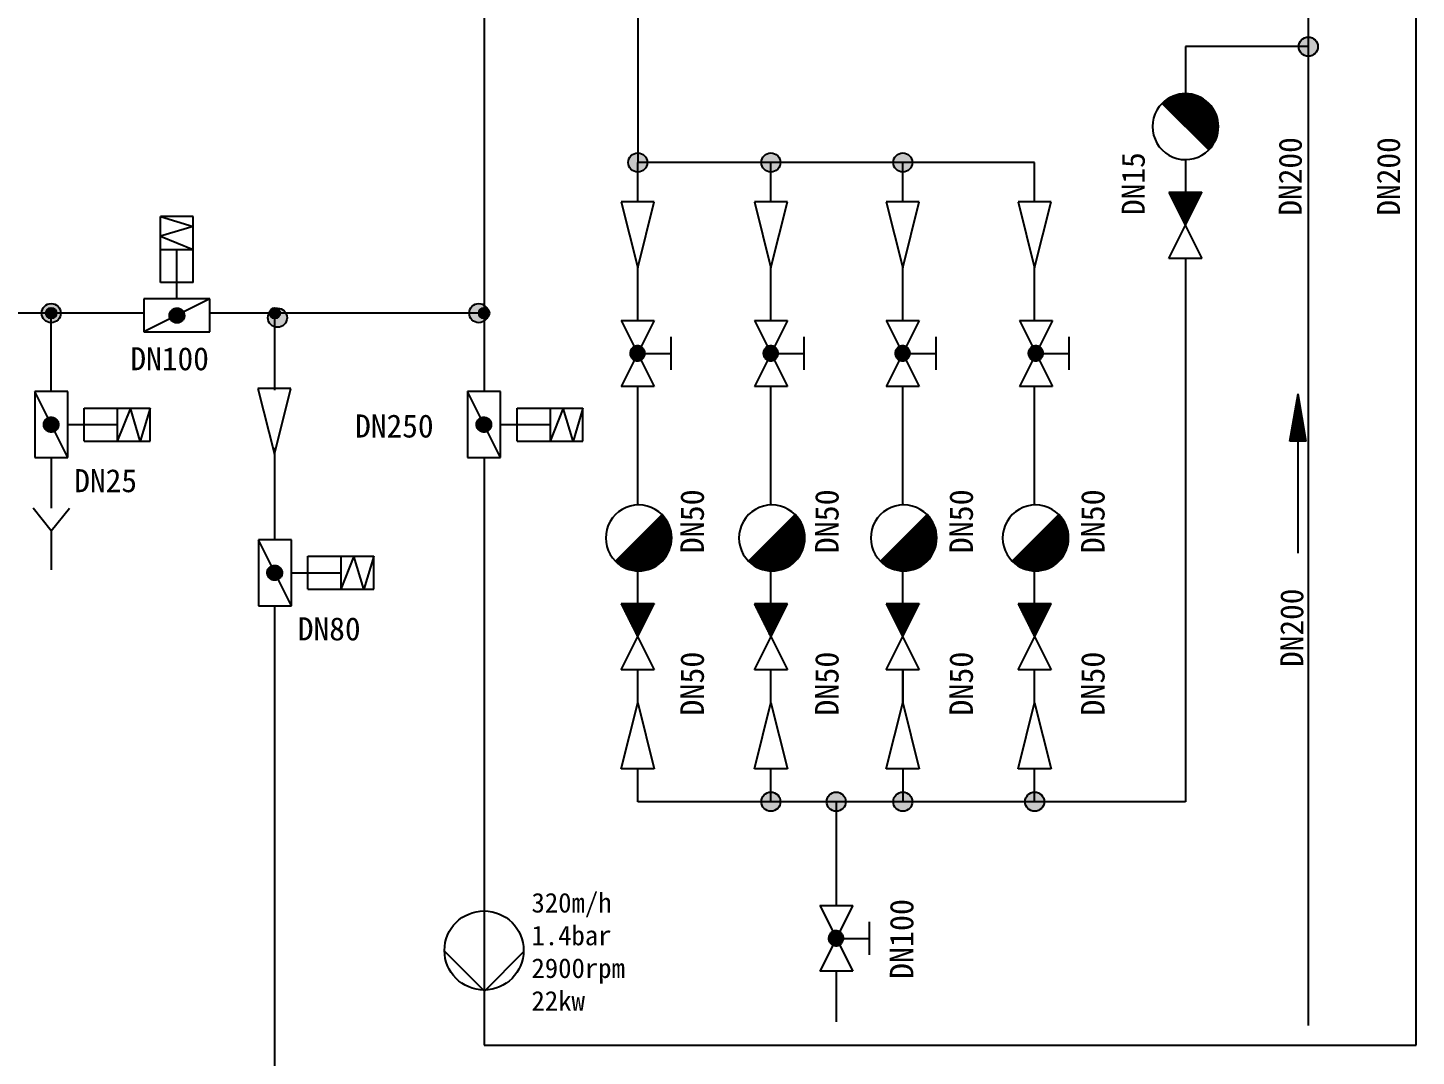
# Model space of a CAD drawing. Header units: millimetres. Extents: x 702 to 1891, y -286 to 555.
# Drawn here: x 1554.6 to 1623.5, y 164.6 to 215.6 of the extents above; entities that cross this region are included whole.
import ezdxf
from ezdxf.enums import TextEntityAlignment as Align

# ---------------------------------------------------------------- set-up
doc = ezdxf.new("R2010")
doc.units = ezdxf.units.MM
doc.header["$MEASUREMENT"] = 0
doc.linetypes.add('1', pattern=[0])
doc.layers.get('0').update_dxf_attribs({"linetype": 'CONTINUOUS'})
doc.layers.add('PRODUKT', color=3, linetype='CONTINUOUS')
doc.layers.add('TEXT', color=7, linetype='CONTINUOUS')

# ---------------------------------------------------------------- blocks, each defined once
blk = doc.blocks.new('K667')
at = {"color": 3, "linetype": '1'}
for p, q in [((2.5, 15), (7.5, 15)), ((7.5, 15), (2.5, 13.5)), ((2.5, 5), (2.5, 15)), ((7.5, 5), (7.5, 15)), ((2.5, 13.5), (7.5, 12)), ((7.5, 12), (2.5, 10)), ((7.5, 10), (2.5, 10)), ((5, 5), (5, 10)), ((2.5, 5), (7.5, 5)), ((5, 2.5), (5, 5)), ((0, 2.5), (10, 2.5)), ((0, 2.5), (10, -2.5)), ((0, -2.5), (0, 2.5)), ((10, 2.5), (10, -2.5)), ((3.867323, 0.097151), (3.860403, -0.016551)), ((3.862499, 0.041555), (4.918846, 1.097903)), ((3.862618, -0.099747), (5.060149, 1.097784)), ((3.885673, 0.209575), (3.867323, 0.097151)), ((3.877821, -0.225965), (5.186367, 1.08258)), ((3.884744, 0.205221), (4.75518, 1.075658)), ((3.915266, 0.319575), (3.885673, 0.209575)), ((3.904503, -0.340705), (5.301106, 1.055899)), ((3.955801, 0.426031), (3.915266, 0.319575)), ((3.940591, -0.446038), (5.40644, 1.019811)), ((3.949481, 0.41138), (4.549022, 1.010921)), ((4.006864, 0.527857), (3.955801, 0.426031)), ((3.984798, -0.543252), (5.503654, 0.975603)), ((4.067934, 0.624014), (4.006864, 0.527857)), ((4.036295, -0.633177), (5.593579, 0.924107)), ((4.13839, 0.713524), (4.067934, 0.624014)), ((4.09455, -0.716344), (5.676745, 0.865852)), ((4.217512, 0.795472), (4.13839, 0.713524)), ((4.159246, -0.793069), (5.753471, 0.801156)), ((4.304495, 0.869024), (4.217512, 0.795472)), ((4.230237, -0.863499), (5.823901, 0.730165)), ((4.398451, 0.93343), (4.304495, 0.869024)), ((4.30753, -0.927627), (5.888028, 0.652871)), ((4.391286, -0.985292), (5.945694, 0.569116)), ((4.498423, 0.988033), (4.398451, 0.93343)), ((4.481838, -1.036162), (5.996564, 0.478564)), ((4.603391, 1.032277), (4.498423, 0.988033)), ((4.579739, -1.079682), (6.040084, 0.380662)), ((4.712286, 1.065711), (4.603391, 1.032277)), ((4.685853, -1.114989), (6.075391, 0.274548)), ((4.823997, 1.087993), (4.712286, 1.065711)), ((4.80152, -1.140744), (6.101145, 0.158881)), ((4.937386, 1.098897), (4.823997, 1.087993)), ((4.928909, -1.154777), (6.115178, 0.031493)), ((5.051296, 1.098312), (4.937386, 1.098897)), ((5.164567, 1.086243), (5.051296, 1.098312)), ((5.276043, 1.062813), (5.164567, 1.086243)), ((5.384588, 1.028262), (5.276043, 1.062813)), ((5.489096, 0.982942), (5.384588, 1.028262)), ((5.588502, 0.927313), (5.489096, 0.982942)), ((5.681791, 0.861945), (5.588502, 0.927313)), ((5.768013, 0.787503), (5.681791, 0.861945)), ((5.846289, 0.704745), (5.768013, 0.787503)), ((5.915821, 0.614517), (5.846289, 0.704745)), ((5.975899, 0.517736), (5.915821, 0.614517)), ((6.025913, 0.415391), (5.975899, 0.517736)), ((6.065351, 0.308524), (6.025913, 0.415391)), ((6.093812, 0.198225), (6.065351, 0.308524)), ((6.111005, 0.085618), (6.093812, 0.198225)), ((6.116756, -0.028148), (6.111005, 0.085618)), ((3.860403, -0.016551), (3.864984, -0.13037)), ((3.864984, -0.13037), (3.881019, -0.243148)), ((3.881019, -0.243148), (3.908345, -0.353734)), ((3.908345, -0.353734), (3.946682, -0.461)), ((3.946682, -0.461), (3.995641, -0.563854)), ((3.995641, -0.563854), (4.054722, -0.661247)), ((4.054722, -0.661247), (4.123322, -0.752186)), ((4.123322, -0.752186), (4.200743, -0.835743)), ((4.200743, -0.835743), (4.286196, -0.911068)), ((4.286196, -0.911068), (4.378808, -0.977392)), ((4.378808, -0.977392), (4.477636, -1.034039)), ((4.477636, -1.034039), (4.581673, -1.080431)), ((4.581673, -1.080431), (4.689857, -1.116097)), ((4.689857, -1.116097), (4.801087, -1.140671)), ((4.801087, -1.140671), (4.914227, -1.153904)), ((4.914227, -1.153904), (5.028126, -1.15566)), ((5.028126, -1.15566), (5.14162, -1.145922)), ((5.07183, -1.153276), (6.113678, -0.111429)), ((5.14162, -1.145922), (5.253555, -1.124789)), ((5.238125, -1.128403), (6.088805, -0.277723)), ((5.253555, -1.124789), (5.362787, -1.092477)), ((5.362787, -1.092477), (5.468205, -1.049314)), ((5.450509, -1.05744), (6.017842, -0.490107)), ((5.468205, -1.049314), (5.568733, -0.995741)), ((5.568733, -0.995741), (5.663346, -0.932304)), ((5.663346, -0.932304), (5.75108, -0.85965)), ((5.75108, -0.85965), (5.831041, -0.77852)), ((5.831041, -0.77852), (5.902413, -0.689739)), ((5.902413, -0.689739), (5.964469, -0.594215)), ((5.964469, -0.594215), (6.016575, -0.492919)), ((6.016575, -0.492919), (6.058202, -0.386886)), ((6.058202, -0.386886), (6.088925, -0.277195)), ((6.088925, -0.277195), (6.108429, -0.164966)), ((6.108429, -0.164966), (6.116517, -0.051341)), ((6.116517, -0.051341), (6.116756, -0.028148)), ((10, -2.5), (0, -2.5))]:
    blk.add_line(p, q, dxfattribs=at)
blk = doc.blocks.new('00629')
at = {"color": 3, "linetype": '1'}
blk.add_line((3.535534, 3.535534), (-3.535534, -3.535534), dxfattribs=at)
at = {"color": 6, "linetype": '1'}
for p, q in [((-3.515018, -3.555932), (3.555932, 3.515018)), ((-3.369948, -3.693705), (3.693704, 3.369948)), ((-3.219201, -3.8258), (3.8258, 3.219201)), ((-3.062731, -3.952174), (3.952174, 3.062731)), ((-2.900466, -4.072751), (4.072751, 2.900466)), ((-2.732299, -4.187427), (4.187427, 2.732299)), ((-2.558093, -4.296063), (4.296063, 2.558093)), ((-2.377672, -4.398485), (4.398485, 2.377672)), ((-2.19082, -4.494475), (4.494475, 2.190819)), ((-1.997268, -4.583767), (4.583767, 1.997268)), ((-1.796694, -4.666036), (4.666036, 1.796694)), ((-1.588704, -4.740888), (4.740888, 1.588704)), ((-1.372818, -4.807845), (4.807845, 1.372818)), ((-1.14845, -4.866319), (4.866319, 1.14845)), ((-0.914875, -4.915588), (4.915588, 0.914875)), ((-0.671191, -4.954745), (4.954745, 0.67119)), ((-0.416246, -4.982644), (4.982644, 0.416246)), ((-0.148552, -4.997793), (4.997793, 0.148552)), ((0.133876, -4.998207), (4.998207, -0.133876)), ((0.433778, -4.981148), (4.981148, -0.433778)), ((0.755118, -4.942651), (4.942651, -0.755118)), ((1.10402, -4.876591), (4.876591, -1.10402)), ((1.490908, -4.772545), (4.772545, -1.490908)), ((1.936548, -4.609748), (4.609748, -1.936548)), ((2.497666, -4.331474), (4.331474, -2.497666))]:
    blk.add_line(p, q, dxfattribs=at)
at = {"color": 3, "linetype": '1'}
for start, end in [(45, 225.000008), (225.000008, 45)]:
    blk.add_arc((0, 0), 5, start, end, dxfattribs=at)
blk = doc.blocks.new('P')
at = {"color": 3, "linetype": 'Continuous'}
for p, q in [((0, 2.2), (12.5, 0)), ((0, -2.2), (0, 2.2)), ((0, 1.73), (9.8, 0)), ((0, 1.25), (7.1, 0)), ((0, 0.78), (4.4, 0)), ((0, 0.3), (1.7, 0)), ((0, 0), (12.5, 0)), ((0, -2.2), (12.5, 0)), ((0, -0.3), (1.7, 0)), ((0, -0.78), (4.4, 0)), ((0, -1.25), (7.1, 0)), ((0, -1.73), (9.8, 0))]:
    blk.add_line(p, q, dxfattribs=at)
blk = doc.blocks.new('*X10')
at = {"color": 0}
for p, q in [((150, 187.48), (150.02, 187.49)), ((150, 187.39), (150.07, 187.46)), ((150, 187.3), (150.13, 187.43)), ((150, 187.21), (150.19, 187.4)), ((150, 187.12), (150.25, 187.37)), ((150, 187.03), (150.31, 187.34)), ((150, 186.95), (150.37, 187.32)), ((150, 186.86), (150.43, 187.29)), ((150, 186.77), (150.49, 187.26)), ((150, 186.68), (150.55, 187.23)), ((150, 186.59), (150.6, 187.2)), ((150, 186.5), (150.66, 187.17)), ((150, 186.42), (150.72, 187.14)), ((150, 186.33), (150.78, 187.11)), ((150, 186.24), (150.84, 187.08)), ((150, 186.15), (150.9, 187.05)), ((150, 186.06), (150.96, 187.02)), ((150, 185.97), (151.02, 186.99)), ((150, 185.89), (151.08, 186.96)), ((150, 185.8), (151.14, 186.93)), ((150, 185.71), (151.19, 186.9)), ((150, 185.62), (151.25, 186.87)), ((150, 185.53), (151.31, 186.84)), ((150, 185.44), (151.37, 186.81)), ((150, 185.36), (151.43, 186.79)), ((150, 185.27), (151.49, 186.76)), ((150, 185.18), (151.55, 186.73)), ((150, 185.09), (151.61, 186.7)), ((150, 185), (151.67, 186.67)), ((150, 184.91), (151.72, 186.64)), ((150, 184.83), (151.78, 186.61)), ((150, 184.74), (151.84, 186.58)), ((150, 184.65), (151.9, 186.55)), ((150, 184.56), (151.96, 186.52)), ((150, 184.47), (152.02, 186.49)), ((150, 184.38), (152.08, 186.46)), ((150, 184.29), (152.14, 186.43)), ((150, 184.21), (152.2, 186.4)), ((150, 184.12), (152.25, 186.37)), ((150, 184.03), (152.31, 186.34)), ((150, 183.94), (152.37, 186.31)), ((150, 183.85), (152.43, 186.28)), ((150, 183.76), (152.49, 186.25)), ((150, 183.68), (152.55, 186.23)), ((150, 183.59), (152.61, 186.2)), ((150, 183.5), (152.67, 186.17)), ((150, 183.41), (152.73, 186.14)), ((150, 183.32), (152.79, 186.11)), ((150, 183.23), (152.84, 186.08)), ((150, 183.15), (152.9, 186.05)), ((150, 183.06), (152.96, 186.02)), ((150, 182.97), (153.02, 185.99)), ((150, 182.88), (153.08, 185.96)), ((150, 182.79), (153.14, 185.93)), ((150, 182.7), (153.2, 185.9)), ((150, 182.62), (153.26, 185.87)), ((150, 182.53), (153.32, 185.84)), ((150.12, 182.56), (153.37, 185.81)), ((150.3, 182.65), (153.43, 185.78)), ((150.48, 182.74), (153.49, 185.75)), ((150.65, 182.83), (153.55, 185.72)), ((150.83, 182.92), (153.61, 185.69)), ((151.01, 183), (153.67, 185.67)), ((151.18, 183.09), (153.73, 185.64)), ((151.36, 183.18), (153.79, 185.61)), ((151.54, 183.27), (153.85, 185.58)), ((151.71, 183.36), (153.9, 185.55)), ((151.89, 183.45), (153.96, 185.52)), ((152.07, 183.53), (154.02, 185.49)), ((152.24, 183.62), (154.08, 185.46)), ((152.42, 183.71), (154.14, 185.43)), ((152.6, 183.8), (154.2, 185.4)), ((152.77, 183.89), (154.26, 185.37)), ((152.95, 183.98), (154.32, 185.34)), ((153.13, 184.06), (154.38, 185.31)), ((153.3, 184.15), (154.43, 185.28)), ((153.48, 184.24), (154.49, 185.25)), ((153.66, 184.33), (154.55, 185.22)), ((153.84, 184.42), (154.61, 185.19)), ((154.01, 184.51), (154.67, 185.16)), ((154.19, 184.59), (154.73, 185.14)), ((154.37, 184.68), (154.79, 185.11)), ((154.54, 184.77), (154.85, 185.08)), ((154.72, 184.86), (154.91, 185.05)), ((154.9, 184.95), (154.97, 185.02))]:
    blk.add_line(p, q, dxfattribs=at)
blk = doc.blocks.new('006041')
at = {"color": 3, "linetype": 'Continuous'}
for p, q in [((0, -2.5), (10, 2.5)), ((10, -2.5), (0, 2.5)), ((0, 2.5), (0, -2.5)), ((10, 2.5), (10, -2.5))]:
    blk.add_line(p, q, dxfattribs=at)
at = {"color": 3}
blk.add_blockref('*X10', (-150, -185), dxfattribs=at)

msp = doc.modelspace()

# ---------------------------------------------------------------- hatches: boundary and pattern name
at = {"linetype": 'Continuous'}
h = msp.add_hatch(dxfattribs=at)
h.set_pattern_fill('ANSI31', color=3, scale=0.016356, angle=180, style=0)
h.set_pattern_definition([(315, (2601.0646296, -118.2742805), (-0.001445648326, -0.001445648326), [])])
h.paths.add_polyline_path([(1584.895, 185.382), (1584.077, 187.018), (1585.712, 187.018)])
h = msp.add_hatch(dxfattribs=at)
h.set_pattern_fill('ANSI31', color=3, scale=0.016356, angle=180, style=0)
h.set_pattern_definition([(315, (2607.6711021, -118.2742805), (-0.001445648326, -0.001445648326), [])])
h.paths.add_polyline_path([(1591.501, 185.382), (1590.683, 187.018), (1592.319, 187.018)])
h = msp.add_hatch(dxfattribs=at)
h.set_pattern_fill('ANSI31', color=3, scale=0.016356, style=0)
h.set_pattern_definition([(135, (2607.6711021, -118.2742805), (0.001445648326, 0.001445648326), [])])
h.paths.add_polyline_path([(1598.043, 185.382), (1597.225, 187.018), (1598.861, 187.018)])
h = msp.add_hatch(dxfattribs=at)
h.set_pattern_fill('ANSI31', color=3, scale=0.016356, style=0)
h.set_pattern_definition([(135, (2614.2133596, -118.2742805), (0.001445648326, 0.001445648326), [])])
h.paths.add_polyline_path([(1604.585, 185.382), (1603.768, 187.018), (1605.403, 187.018)])
at = {"layer": 'PRODUKT'}
for points in [[(1556.063, 201.442, 1), (1555.535, 201.442, 1)], [(1567.153, 201.442, 1), (1566.625, 201.442, 1)], [(1577.536, 201.442, 1), (1577.008, 201.442, 1)]]:
    msp.add_hatch(color=256, dxfattribs=at).paths.add_polyline_path(points)
at = {"layer": 'TEXT'}
for points in [[(1618.637, 214.662, 1), (1617.686, 214.662, 1)], [(1585.37, 208.915, 1), (1584.419, 208.915, 1)], [(1591.976, 208.915, 1), (1591.026, 208.915, 1)], [(1598.518, 208.915, 1), (1597.568, 208.915, 1)], [(1556.274, 201.442, 1), (1555.324, 201.442, 1)], [(1577.483, 201.442, 1), (1576.533, 201.442, 1)], [(1567.498, 201.214, 1), (1566.548, 201.214, 1)], [(1591.976, 177.204, 1), (1591.026, 177.204, 1)], [(1595.215, 177.204, 1), (1594.265, 177.204, 1)], [(1598.518, 177.204, 1), (1597.568, 177.204, 1)], [(1605.061, 177.204, 1), (1604.11, 177.204, 1)]]:
    msp.add_hatch(color=256, dxfattribs=at).paths.add_polyline_path(points)

# ---------------------------------------------------------------- linework, layer by layer
at = {"color": 111}
for p, q in [((1584.895, 231.077), (1584.895, 208.915)), ((1604.585, 208.915), (1584.895, 208.915)), ((1584.895, 206.964), (1584.895, 208.915)), ((1591.501, 206.964), (1591.501, 208.915)), ((1598.043, 206.964), (1598.043, 208.915)), ((1604.585, 206.964), (1604.585, 208.915)), ((1612.067, 209.059), (1612.067, 207.423)), ((1612.067, 204.152), (1612.067, 177.204)), ((1612.067, 204.152), (1612.067, 202.143)), ((1584.895, 201.08), (1584.895, 203.693)), ((1591.501, 201.08), (1591.501, 203.693)), ((1598.043, 201.08), (1598.043, 203.693)), ((1604.585, 201.08), (1604.585, 203.693)), ((1584.895, 191.924), (1584.895, 197.809)), ((1591.501, 191.924), (1591.501, 197.809)), ((1598.043, 191.924), (1598.043, 197.809)), ((1604.585, 191.924), (1604.585, 197.809)), ((1584.895, 187.018), (1584.895, 188.654)), ((1591.501, 187.018), (1591.501, 188.654)), ((1598.043, 187.018), (1598.043, 188.654)), ((1604.585, 187.018), (1604.585, 188.654)), ((1584.895, 182.111), (1584.895, 183.747)), ((1591.501, 182.111), (1591.501, 183.747)), ((1598.043, 182.111), (1598.043, 183.747)), ((1598.043, 183.747), (1598.043, 182.111)), ((1604.585, 182.111), (1604.585, 183.747)), ((1584.895, 177.204), (1584.895, 178.84)), ((1591.501, 177.204), (1591.501, 178.84)), ((1598.043, 178.84), (1598.043, 177.204)), ((1604.585, 177.204), (1604.585, 178.84)), ((1612.067, 177.204), (1584.895, 177.204)), ((1594.74, 177.204), (1594.74, 172.06)), ((1594.74, 168.789), (1594.74, 166.281))]:
    msp.add_line(p, q, dxfattribs=at)
at = {"color": 6}
for p, q in [((1618.161, 216.674), (1618.161, 202.897)), ((1618.161, 216.674), (1618.161, 166.093)), ((1618.161, 214.662), (1612.067, 214.662)), ((1612.067, 214.662), (1612.067, 212.311))]:
    msp.add_line(p, q, dxfattribs=at)
at = {"color": 3, "linetype": '1'}
for p, q in [((1585.712, 206.964), (1584.077, 206.964)), ((1584.077, 206.964), (1584.895, 203.693)), ((1584.895, 203.693), (1585.712, 206.964)), ((1590.683, 206.964), (1591.501, 203.693)), ((1592.319, 206.964), (1590.683, 206.964)), ((1591.501, 203.693), (1592.319, 206.964)), ((1598.861, 206.964), (1597.225, 206.964)), ((1597.225, 206.964), (1598.043, 203.693)), ((1598.043, 203.693), (1598.861, 206.964)), ((1605.403, 206.964), (1603.768, 206.964)), ((1603.768, 206.964), (1604.585, 203.693)), ((1604.585, 203.693), (1605.403, 206.964)), ((1561.213, 202.967), (1561.213, 206.238)), ((1562.848, 206.238), (1561.213, 206.238)), ((1561.213, 206.238), (1562.848, 205.748)), ((1562.848, 202.967), (1562.848, 206.238)), ((1562.848, 205.748), (1561.213, 205.257)), ((1561.213, 205.257), (1562.848, 204.603)), ((1561.213, 204.603), (1562.848, 204.603)), ((1562.03, 202.967), (1562.03, 204.603)), ((1562.848, 202.967), (1561.213, 202.967)), ((1562.03, 202.149), (1562.03, 202.967)), ((1563.666, 202.149), (1560.395, 200.514)), ((1563.666, 202.149), (1560.395, 202.149)), ((1560.395, 202.149), (1560.395, 200.514)), ((1563.666, 200.514), (1563.666, 202.149)), ((1561.665, 201.322), (1561.667, 201.36)), ((1561.665, 201.315), (1561.665, 201.322)), ((1561.668, 201.278), (1561.665, 201.315)), ((1562.054, 200.954), (1561.666, 201.342)), ((1562.403, 201.332), (1561.666, 201.332)), ((1562.007, 200.954), (1561.666, 201.295)), ((1561.667, 201.36), (1561.673, 201.397)), ((1561.674, 201.241), (1561.668, 201.278)), ((1562.095, 200.959), (1561.67, 201.384)), ((1561.673, 201.397), (1561.682, 201.433)), ((1561.952, 200.963), (1561.674, 201.241)), ((1561.684, 201.205), (1561.674, 201.241)), ((1562.133, 200.967), (1561.679, 201.421)), ((1561.682, 201.433), (1561.695, 201.468)), ((1561.698, 201.17), (1561.684, 201.205)), ((1562.168, 200.978), (1561.69, 201.456)), ((1561.695, 201.468), (1561.711, 201.501)), ((1561.883, 200.986), (1561.697, 201.171)), ((1561.715, 201.137), (1561.698, 201.17)), ((1562.2, 200.993), (1561.704, 201.488)), ((1561.711, 201.501), (1561.731, 201.533)), ((1561.735, 201.106), (1561.715, 201.137)), ((1562.23, 201.009), (1561.721, 201.518)), ((1561.731, 201.533), (1561.754, 201.562)), ((1562.257, 201.028), (1561.74, 201.545)), ((1561.754, 201.562), (1561.779, 201.589)), ((1562.282, 201.049), (1561.761, 201.571)), ((1561.779, 201.589), (1561.807, 201.614)), ((1562.305, 201.072), (1561.784, 201.594)), ((1561.807, 201.614), (1561.838, 201.635)), ((1562.327, 201.097), (1561.809, 201.615)), ((1562.346, 201.125), (1561.836, 201.634)), ((1561.838, 201.635), (1561.87, 201.653)), ((1562.362, 201.154), (1561.866, 201.651)), ((1561.87, 201.653), (1561.905, 201.668)), ((1562.377, 201.186), (1561.897, 201.665)), ((1561.905, 201.668), (1561.94, 201.679)), ((1562.389, 201.22), (1561.932, 201.677)), ((1561.94, 201.679), (1561.977, 201.687)), ((1562.397, 201.258), (1561.969, 201.686)), ((1561.977, 201.687), (1562.014, 201.691)), ((1562.402, 201.299), (1562.011, 201.691)), ((1562.014, 201.691), (1562.051, 201.691)), ((1562.051, 201.691), (1562.088, 201.688)), ((1562.402, 201.345), (1562.057, 201.691)), ((1562.088, 201.688), (1562.125, 201.68)), ((1562.395, 201.399), (1562.11, 201.684)), ((1562.125, 201.68), (1562.16, 201.669)), ((1562.16, 201.669), (1562.194, 201.655)), ((1562.374, 201.466), (1562.178, 201.662)), ((1562.194, 201.655), (1562.227, 201.637)), ((1562.227, 201.637), (1562.258, 201.616)), ((1562.258, 201.616), (1562.286, 201.592)), ((1562.286, 201.592), (1562.312, 201.565)), ((1562.312, 201.565), (1562.335, 201.536)), ((1562.335, 201.536), (1562.355, 201.504)), ((1562.359, 201.147), (1562.34, 201.115)), ((1562.355, 201.504), (1562.372, 201.471)), ((1562.375, 201.181), (1562.359, 201.147)), ((1562.372, 201.471), (1562.385, 201.436)), ((1562.387, 201.216), (1562.375, 201.181)), ((1562.385, 201.436), (1562.395, 201.4)), ((1562.396, 201.252), (1562.387, 201.216)), ((1562.395, 201.4), (1562.401, 201.363)), ((1562.402, 201.289), (1562.396, 201.252)), ((1562.401, 201.363), (1562.403, 201.326)), ((1562.403, 201.326), (1562.402, 201.289)), ((1560.395, 200.514), (1563.666, 200.514)), ((1561.759, 201.077), (1561.735, 201.106)), ((1561.785, 201.05), (1561.759, 201.077)), ((1561.813, 201.027), (1561.785, 201.05)), ((1561.844, 201.006), (1561.813, 201.027)), ((1561.877, 200.988), (1561.844, 201.006)), ((1561.912, 200.974), (1561.877, 200.988)), ((1561.947, 200.964), (1561.912, 200.974)), ((1561.984, 200.957), (1561.947, 200.964)), ((1562.021, 200.954), (1561.984, 200.957)), ((1562.058, 200.954), (1562.021, 200.954)), ((1562.095, 200.959), (1562.058, 200.954)), ((1562.132, 200.967), (1562.095, 200.959)), ((1562.167, 200.978), (1562.132, 200.967)), ((1562.201, 200.993), (1562.167, 200.978)), ((1562.234, 201.012), (1562.201, 200.993)), ((1562.264, 201.034), (1562.234, 201.012)), ((1562.292, 201.058), (1562.264, 201.034)), ((1562.317, 201.086), (1562.292, 201.058)), ((1562.34, 201.115), (1562.317, 201.086)), ((1584.077, 201.08), (1585.712, 197.809)), ((1585.712, 201.08), (1584.077, 197.809)), ((1584.077, 201.08), (1585.712, 201.08)), ((1590.683, 201.08), (1592.319, 201.08)), ((1592.319, 201.08), (1590.683, 197.809)), ((1590.683, 201.08), (1592.319, 197.809)), ((1597.225, 201.08), (1598.861, 201.08)), ((1598.861, 201.08), (1597.225, 197.809)), ((1597.225, 201.08), (1598.861, 197.809)), ((1603.832, 201.08), (1605.467, 197.809)), ((1605.467, 201.08), (1603.832, 197.809)), ((1603.832, 201.08), (1605.467, 201.08)), ((1584.71, 199.773), (1584.678, 199.753)), ((1584.687, 199.76), (1585.197, 199.25)), ((1584.744, 199.789), (1584.71, 199.773)), ((1584.717, 199.776), (1585.214, 199.28)), ((1584.779, 199.801), (1584.744, 199.789)), ((1584.749, 199.791), (1585.228, 199.311)), ((1584.815, 199.81), (1584.779, 199.801)), ((1584.783, 199.803), (1585.24, 199.346)), ((1584.852, 199.816), (1584.815, 199.81)), ((1584.821, 199.811), (1585.249, 199.383)), ((1584.889, 199.817), (1584.852, 199.816)), ((1584.862, 199.816), (1585.254, 199.425)), ((1584.926, 199.815), (1584.889, 199.817)), ((1584.908, 199.816), (1585.254, 199.471)), ((1584.963, 199.809), (1584.926, 199.815)), ((1584.962, 199.809), (1585.246, 199.524)), ((1584.999, 199.799), (1584.963, 199.809)), ((1585.034, 199.786), (1584.999, 199.799)), ((1585.029, 199.788), (1585.225, 199.592)), ((1585.067, 199.769), (1585.034, 199.786)), ((1585.099, 199.749), (1585.067, 199.769)), ((1586.53, 200.262), (1586.53, 198.627)), ((1591.317, 199.773), (1591.285, 199.753)), ((1591.294, 199.76), (1591.803, 199.25)), ((1591.35, 199.789), (1591.317, 199.773)), ((1591.323, 199.776), (1591.82, 199.28)), ((1591.385, 199.801), (1591.35, 199.789)), ((1591.355, 199.791), (1591.835, 199.311)), ((1591.421, 199.81), (1591.385, 199.801)), ((1591.39, 199.803), (1591.846, 199.346)), ((1591.458, 199.816), (1591.421, 199.81)), ((1591.427, 199.811), (1591.855, 199.383)), ((1591.496, 199.817), (1591.458, 199.816)), ((1591.468, 199.816), (1591.86, 199.425)), ((1591.533, 199.815), (1591.496, 199.817)), ((1591.515, 199.816), (1591.86, 199.471)), ((1591.57, 199.809), (1591.533, 199.815)), ((1591.568, 199.809), (1591.853, 199.524)), ((1591.606, 199.799), (1591.57, 199.809)), ((1591.64, 199.786), (1591.606, 199.799)), ((1591.636, 199.788), (1591.832, 199.592)), ((1591.674, 199.769), (1591.64, 199.786)), ((1591.705, 199.749), (1591.674, 199.769)), ((1593.137, 200.262), (1593.137, 198.627)), ((1597.859, 199.773), (1597.827, 199.753)), ((1597.836, 199.76), (1598.346, 199.25)), ((1597.892, 199.789), (1597.859, 199.773)), ((1597.866, 199.776), (1598.362, 199.28)), ((1597.928, 199.801), (1597.892, 199.789)), ((1597.897, 199.791), (1598.377, 199.311)), ((1597.964, 199.81), (1597.928, 199.801)), ((1597.932, 199.803), (1598.389, 199.346)), ((1598.001, 199.816), (1597.964, 199.81)), ((1597.969, 199.811), (1598.397, 199.383)), ((1598.038, 199.817), (1598.001, 199.816)), ((1598.011, 199.816), (1598.402, 199.425)), ((1598.075, 199.815), (1598.038, 199.817)), ((1598.057, 199.816), (1598.402, 199.471)), ((1598.112, 199.809), (1598.075, 199.815)), ((1598.11, 199.809), (1598.395, 199.524)), ((1598.148, 199.799), (1598.112, 199.809)), ((1598.183, 199.786), (1598.148, 199.799)), ((1598.178, 199.788), (1598.374, 199.592)), ((1598.216, 199.769), (1598.183, 199.786)), ((1598.247, 199.749), (1598.216, 199.769)), ((1599.679, 200.262), (1599.679, 198.627)), ((1604.465, 199.773), (1604.433, 199.753)), ((1604.443, 199.76), (1604.952, 199.25)), ((1604.499, 199.789), (1604.465, 199.773)), ((1604.472, 199.776), (1604.969, 199.28)), ((1604.534, 199.801), (1604.499, 199.789)), ((1604.504, 199.791), (1604.983, 199.311)), ((1604.57, 199.81), (1604.534, 199.801)), ((1604.538, 199.803), (1604.995, 199.346)), ((1604.607, 199.816), (1604.57, 199.81)), ((1604.576, 199.811), (1605.004, 199.383)), ((1604.644, 199.817), (1604.607, 199.816)), ((1604.617, 199.816), (1605.009, 199.425)), ((1604.681, 199.815), (1604.644, 199.817)), ((1604.663, 199.816), (1605.009, 199.471)), ((1604.718, 199.809), (1604.681, 199.815)), ((1604.717, 199.809), (1605.002, 199.524)), ((1604.754, 199.799), (1604.718, 199.809)), ((1604.789, 199.786), (1604.754, 199.799)), ((1604.784, 199.788), (1604.98, 199.592)), ((1604.822, 199.769), (1604.789, 199.786)), ((1604.854, 199.749), (1604.822, 199.769)), ((1606.285, 200.262), (1606.285, 198.627)), ((1584.517, 199.472), (1584.516, 199.435)), ((1584.516, 199.435), (1584.52, 199.398)), ((1584.521, 199.509), (1584.517, 199.472)), ((1584.517, 199.468), (1584.905, 199.079)), ((1584.517, 199.421), (1584.858, 199.08)), ((1584.52, 199.398), (1584.527, 199.361)), ((1584.529, 199.546), (1584.521, 199.509)), ((1584.521, 199.509), (1584.946, 199.084)), ((1584.525, 199.366), (1584.804, 199.088)), ((1584.527, 199.361), (1584.537, 199.326)), ((1584.541, 199.581), (1584.529, 199.546)), ((1584.53, 199.547), (1584.984, 199.093)), ((1584.537, 199.326), (1584.551, 199.291)), ((1584.556, 199.615), (1584.541, 199.581)), ((1584.541, 199.582), (1585.019, 199.104)), ((1584.549, 199.297), (1584.734, 199.111)), ((1584.551, 199.291), (1584.569, 199.258)), ((1584.575, 199.647), (1584.556, 199.615)), ((1584.556, 199.614), (1585.051, 199.118)), ((1584.569, 199.258), (1584.59, 199.227)), ((1584.572, 199.643), (1585.081, 199.135)), ((1584.596, 199.678), (1584.575, 199.647)), ((1584.59, 199.227), (1584.613, 199.199)), ((1584.591, 199.671), (1585.108, 199.154)), ((1584.621, 199.706), (1584.596, 199.678)), ((1584.612, 199.696), (1585.133, 199.175)), ((1584.613, 199.199), (1584.64, 199.172)), ((1584.648, 199.731), (1584.621, 199.706)), ((1584.635, 199.719), (1585.157, 199.198)), ((1584.64, 199.172), (1584.669, 199.149)), ((1584.678, 199.753), (1584.648, 199.731)), ((1584.66, 199.74), (1585.178, 199.223)), ((1584.669, 199.149), (1584.7, 199.129)), ((1584.7, 199.129), (1584.733, 199.112)), ((1584.733, 199.112), (1584.768, 199.098)), ((1584.768, 199.098), (1584.804, 199.088)), ((1584.804, 199.088), (1584.841, 199.082)), ((1584.841, 199.082), (1584.878, 199.079)), ((1584.878, 199.079), (1584.885, 199.079)), ((1584.885, 199.079), (1584.923, 199.081)), ((1584.923, 199.081), (1584.959, 199.086)), ((1584.959, 199.086), (1584.995, 199.096)), ((1584.995, 199.096), (1585.03, 199.109)), ((1585.03, 199.109), (1585.064, 199.125)), ((1585.064, 199.125), (1585.096, 199.145)), ((1585.096, 199.145), (1585.125, 199.167)), ((1585.128, 199.726), (1585.099, 199.749)), ((1585.125, 199.167), (1585.152, 199.193)), ((1585.155, 199.7), (1585.128, 199.726)), ((1585.152, 199.193), (1585.176, 199.221)), ((1585.179, 199.672), (1585.155, 199.7)), ((1585.176, 199.221), (1585.198, 199.252)), ((1585.2, 199.641), (1585.179, 199.672)), ((1585.198, 199.252), (1585.216, 199.284)), ((1585.218, 199.608), (1585.2, 199.641)), ((1585.216, 199.284), (1585.231, 199.318)), ((1585.232, 199.574), (1585.218, 199.608)), ((1585.231, 199.318), (1585.242, 199.354)), ((1585.243, 199.538), (1585.232, 199.574)), ((1585.242, 199.354), (1585.25, 199.39)), ((1585.25, 199.502), (1585.243, 199.538)), ((1585.254, 199.465), (1585.25, 199.502)), ((1585.25, 199.39), (1585.254, 199.428)), ((1585.254, 199.428), (1585.254, 199.465)), ((1585.254, 199.444), (1586.53, 199.444)), ((1591.124, 199.472), (1591.123, 199.435)), ((1591.123, 199.468), (1591.511, 199.079)), ((1591.123, 199.435), (1591.126, 199.398)), ((1591.128, 199.509), (1591.124, 199.472)), ((1591.124, 199.421), (1591.465, 199.08)), ((1591.126, 199.398), (1591.133, 199.361)), ((1591.136, 199.546), (1591.128, 199.509)), ((1591.128, 199.509), (1591.553, 199.084)), ((1591.132, 199.366), (1591.41, 199.088)), ((1591.133, 199.361), (1591.144, 199.326)), ((1591.148, 199.581), (1591.136, 199.546)), ((1591.136, 199.547), (1591.591, 199.093)), ((1591.144, 199.326), (1591.158, 199.291)), ((1591.163, 199.615), (1591.148, 199.581)), ((1591.148, 199.582), (1591.625, 199.104)), ((1591.155, 199.297), (1591.341, 199.111)), ((1591.158, 199.291), (1591.175, 199.258)), ((1591.162, 199.614), (1591.658, 199.118)), ((1591.181, 199.647), (1591.163, 199.615)), ((1591.175, 199.258), (1591.196, 199.227)), ((1591.179, 199.643), (1591.687, 199.135)), ((1591.203, 199.678), (1591.181, 199.647)), ((1591.196, 199.227), (1591.22, 199.199)), ((1591.198, 199.671), (1591.715, 199.154)), ((1591.228, 199.706), (1591.203, 199.678)), ((1591.219, 199.696), (1591.74, 199.175)), ((1591.22, 199.199), (1591.246, 199.172)), ((1591.255, 199.731), (1591.228, 199.706)), ((1591.242, 199.719), (1591.763, 199.198)), ((1591.246, 199.172), (1591.275, 199.149)), ((1591.285, 199.753), (1591.255, 199.731)), ((1591.267, 199.74), (1591.784, 199.223)), ((1591.275, 199.149), (1591.307, 199.129)), ((1591.307, 199.129), (1591.34, 199.112)), ((1591.34, 199.112), (1591.374, 199.098)), ((1591.374, 199.098), (1591.41, 199.088)), ((1591.41, 199.088), (1591.447, 199.082)), ((1591.447, 199.082), (1591.484, 199.079)), ((1591.484, 199.079), (1591.492, 199.079)), ((1591.492, 199.079), (1591.529, 199.081)), ((1591.529, 199.081), (1591.566, 199.086)), ((1591.566, 199.086), (1591.602, 199.096)), ((1591.602, 199.096), (1591.637, 199.109)), ((1591.637, 199.109), (1591.67, 199.125)), ((1591.67, 199.125), (1591.702, 199.145)), ((1591.702, 199.145), (1591.732, 199.167)), ((1591.734, 199.726), (1591.705, 199.749)), ((1591.732, 199.167), (1591.759, 199.193)), ((1591.761, 199.7), (1591.734, 199.726)), ((1591.759, 199.193), (1591.783, 199.221)), ((1591.785, 199.672), (1591.761, 199.7)), ((1591.783, 199.221), (1591.804, 199.252)), ((1591.806, 199.641), (1591.785, 199.672)), ((1591.804, 199.252), (1591.823, 199.284)), ((1591.824, 199.608), (1591.806, 199.641)), ((1591.823, 199.284), (1591.837, 199.318)), ((1591.839, 199.574), (1591.824, 199.608)), ((1591.837, 199.318), (1591.849, 199.354)), ((1591.85, 199.538), (1591.839, 199.574)), ((1591.849, 199.354), (1591.856, 199.39)), ((1591.857, 199.502), (1591.85, 199.538)), ((1591.856, 199.39), (1591.86, 199.428)), ((1591.86, 199.465), (1591.857, 199.502)), ((1591.86, 199.428), (1591.86, 199.465)), ((1591.86, 199.444), (1593.137, 199.444)), ((1597.666, 199.472), (1597.665, 199.435)), ((1597.665, 199.468), (1598.054, 199.079)), ((1597.665, 199.435), (1597.668, 199.398)), ((1597.67, 199.509), (1597.666, 199.472)), ((1597.666, 199.421), (1598.007, 199.08)), ((1597.668, 199.398), (1597.675, 199.361)), ((1597.678, 199.546), (1597.67, 199.509)), ((1597.67, 199.509), (1598.095, 199.084)), ((1597.674, 199.366), (1597.952, 199.088)), ((1597.675, 199.361), (1597.686, 199.326)), ((1597.69, 199.581), (1597.678, 199.546)), ((1597.679, 199.547), (1598.133, 199.093)), ((1597.686, 199.326), (1597.7, 199.291)), ((1597.705, 199.615), (1597.69, 199.581)), ((1597.69, 199.582), (1598.168, 199.104)), ((1597.697, 199.297), (1597.883, 199.111)), ((1597.7, 199.291), (1597.718, 199.258)), ((1597.704, 199.614), (1598.2, 199.118)), ((1597.724, 199.647), (1597.705, 199.615)), ((1597.718, 199.258), (1597.738, 199.227)), ((1597.721, 199.643), (1598.229, 199.135)), ((1597.745, 199.678), (1597.724, 199.647)), ((1597.738, 199.227), (1597.762, 199.199)), ((1597.74, 199.671), (1598.257, 199.154)), ((1597.77, 199.706), (1597.745, 199.678)), ((1597.761, 199.696), (1598.282, 199.175)), ((1597.762, 199.199), (1597.789, 199.172)), ((1597.797, 199.731), (1597.77, 199.706)), ((1597.784, 199.719), (1598.305, 199.198)), ((1597.789, 199.172), (1597.818, 199.149)), ((1597.827, 199.753), (1597.797, 199.731)), ((1597.809, 199.74), (1598.326, 199.223)), ((1597.818, 199.149), (1597.849, 199.129)), ((1597.849, 199.129), (1597.882, 199.112)), ((1597.882, 199.112), (1597.917, 199.098)), ((1597.917, 199.098), (1597.953, 199.088)), ((1597.953, 199.088), (1597.989, 199.082)), ((1597.989, 199.082), (1598.026, 199.079)), ((1598.026, 199.079), (1598.034, 199.079)), ((1598.034, 199.079), (1598.071, 199.081)), ((1598.071, 199.081), (1598.108, 199.086)), ((1598.108, 199.086), (1598.144, 199.096)), ((1598.144, 199.096), (1598.179, 199.109)), ((1598.179, 199.109), (1598.213, 199.125)), ((1598.213, 199.125), (1598.244, 199.145)), ((1598.244, 199.145), (1598.274, 199.167)), ((1598.277, 199.726), (1598.247, 199.749)), ((1598.274, 199.167), (1598.301, 199.193)), ((1598.303, 199.7), (1598.277, 199.726)), ((1598.301, 199.193), (1598.325, 199.221)), ((1598.328, 199.672), (1598.303, 199.7)), ((1598.325, 199.221), (1598.347, 199.252)), ((1598.349, 199.641), (1598.328, 199.672)), ((1598.347, 199.252), (1598.365, 199.284)), ((1598.366, 199.608), (1598.349, 199.641)), ((1598.365, 199.284), (1598.38, 199.318)), ((1598.381, 199.574), (1598.366, 199.608)), ((1598.38, 199.318), (1598.391, 199.354)), ((1598.392, 199.538), (1598.381, 199.574)), ((1598.391, 199.354), (1598.399, 199.39)), ((1598.399, 199.502), (1598.392, 199.538)), ((1598.403, 199.465), (1598.399, 199.502)), ((1598.399, 199.39), (1598.403, 199.428)), ((1598.403, 199.428), (1598.403, 199.465)), ((1598.403, 199.444), (1599.679, 199.444)), ((1604.277, 199.509), (1604.272, 199.472)), ((1604.272, 199.472), (1604.272, 199.435)), ((1604.272, 199.468), (1604.66, 199.079)), ((1604.272, 199.435), (1604.275, 199.398)), ((1604.272, 199.421), (1604.613, 199.08)), ((1604.275, 199.398), (1604.282, 199.361)), ((1604.285, 199.546), (1604.277, 199.509)), ((1604.277, 199.509), (1604.702, 199.084)), ((1604.281, 199.366), (1604.559, 199.088)), ((1604.282, 199.361), (1604.292, 199.326)), ((1604.296, 199.581), (1604.285, 199.546)), ((1604.285, 199.547), (1604.74, 199.093)), ((1604.292, 199.326), (1604.306, 199.291)), ((1604.311, 199.615), (1604.296, 199.581)), ((1604.297, 199.582), (1604.774, 199.104)), ((1604.304, 199.297), (1604.489, 199.111)), ((1604.306, 199.291), (1604.324, 199.258)), ((1604.33, 199.647), (1604.311, 199.615)), ((1604.311, 199.614), (1604.806, 199.118)), ((1604.324, 199.258), (1604.345, 199.227)), ((1604.327, 199.643), (1604.836, 199.135)), ((1604.352, 199.678), (1604.33, 199.647)), ((1604.345, 199.227), (1604.369, 199.199)), ((1604.346, 199.671), (1604.863, 199.154)), ((1604.376, 199.706), (1604.352, 199.678)), ((1604.367, 199.696), (1604.889, 199.175)), ((1604.369, 199.199), (1604.395, 199.172)), ((1604.404, 199.731), (1604.376, 199.706)), ((1604.39, 199.719), (1604.912, 199.198)), ((1604.395, 199.172), (1604.424, 199.149)), ((1604.433, 199.753), (1604.404, 199.731)), ((1604.415, 199.74), (1604.933, 199.223)), ((1604.424, 199.149), (1604.455, 199.129)), ((1604.455, 199.129), (1604.488, 199.112)), ((1604.488, 199.112), (1604.523, 199.098)), ((1604.523, 199.098), (1604.559, 199.088)), ((1604.559, 199.088), (1604.596, 199.082)), ((1604.596, 199.082), (1604.633, 199.079)), ((1604.633, 199.079), (1604.64, 199.079)), ((1604.64, 199.079), (1604.678, 199.081)), ((1604.678, 199.081), (1604.715, 199.086)), ((1604.715, 199.086), (1604.751, 199.096)), ((1604.751, 199.096), (1604.786, 199.109)), ((1604.786, 199.109), (1604.819, 199.125)), ((1604.819, 199.125), (1604.851, 199.145)), ((1604.851, 199.145), (1604.88, 199.167)), ((1604.883, 199.726), (1604.854, 199.749)), ((1604.88, 199.167), (1604.907, 199.193)), ((1604.91, 199.7), (1604.883, 199.726)), ((1604.907, 199.193), (1604.932, 199.221)), ((1604.934, 199.672), (1604.91, 199.7)), ((1604.932, 199.221), (1604.953, 199.252)), ((1604.955, 199.641), (1604.934, 199.672)), ((1604.953, 199.252), (1604.971, 199.284)), ((1604.973, 199.608), (1604.955, 199.641)), ((1604.971, 199.284), (1604.986, 199.318)), ((1604.987, 199.574), (1604.973, 199.608)), ((1604.986, 199.318), (1604.997, 199.354)), ((1604.998, 199.538), (1604.987, 199.574)), ((1604.997, 199.354), (1605.005, 199.39)), ((1605.006, 199.502), (1604.998, 199.538)), ((1605.005, 199.39), (1605.009, 199.428)), ((1605.009, 199.465), (1605.006, 199.502)), ((1605.009, 199.428), (1605.009, 199.465)), ((1605.009, 199.444), (1606.285, 199.444)), ((1567.691, 197.71), (1566.056, 197.71)), ((1566.056, 197.71), (1566.873, 194.439)), ((1566.873, 194.439), (1567.691, 197.71)), ((1585.712, 197.809), (1584.077, 197.809)), ((1592.319, 197.809), (1590.683, 197.809)), ((1598.861, 197.809), (1597.225, 197.809)), ((1605.467, 197.809), (1603.832, 197.809)), ((1586.1, 191.445), (1583.787, 189.132)), ((1592.706, 191.445), (1590.393, 189.132)), ((1599.248, 191.445), (1596.935, 189.132)), ((1605.791, 191.445), (1603.478, 189.132)), ((1584.077, 178.84), (1584.895, 182.111)), ((1584.895, 182.111), (1585.712, 178.84)), ((1590.683, 178.84), (1591.501, 182.111)), ((1591.501, 182.111), (1592.319, 178.84)), ((1597.225, 178.84), (1598.043, 182.111)), ((1598.043, 182.111), (1598.861, 178.84)), ((1603.768, 178.84), (1604.585, 182.111)), ((1604.585, 182.111), (1605.403, 178.84)), ((1585.712, 178.84), (1584.077, 178.84)), ((1592.319, 178.84), (1590.683, 178.84)), ((1598.861, 178.84), (1597.225, 178.84)), ((1605.403, 178.84), (1603.768, 178.84)), ((1593.922, 172.06), (1595.558, 172.06)), ((1595.558, 172.06), (1593.922, 168.789)), ((1593.922, 172.06), (1595.558, 168.789)), ((1596.376, 171.243), (1596.376, 169.607)), ((1594.363, 170.453), (1594.362, 170.416)), ((1594.362, 170.448), (1594.75, 170.06)), ((1594.362, 170.416), (1594.365, 170.378)), ((1594.367, 170.49), (1594.363, 170.453)), ((1594.363, 170.401), (1594.704, 170.06)), ((1594.365, 170.378), (1594.372, 170.342)), ((1594.375, 170.526), (1594.367, 170.49)), ((1594.367, 170.49), (1594.792, 170.065)), ((1594.371, 170.347), (1594.649, 170.069)), ((1594.372, 170.342), (1594.383, 170.306)), ((1594.387, 170.562), (1594.375, 170.526)), ((1594.375, 170.528), (1594.83, 170.073)), ((1594.383, 170.306), (1594.397, 170.272)), ((1594.402, 170.596), (1594.387, 170.562)), ((1594.387, 170.562), (1594.865, 170.085)), ((1594.394, 170.277), (1594.58, 170.092)), ((1594.397, 170.272), (1594.414, 170.239)), ((1594.401, 170.594), (1594.897, 170.099)), ((1594.42, 170.628), (1594.402, 170.596)), ((1594.414, 170.239), (1594.435, 170.208)), ((1594.418, 170.624), (1594.926, 170.115)), ((1594.442, 170.658), (1594.42, 170.628)), ((1594.435, 170.208), (1594.459, 170.179)), ((1594.437, 170.651), (1594.954, 170.134)), ((1594.467, 170.686), (1594.442, 170.658)), ((1594.458, 170.677), (1594.979, 170.155)), ((1594.459, 170.179), (1594.485, 170.153)), ((1594.494, 170.712), (1594.467, 170.686)), ((1594.481, 170.7), (1595.002, 170.178)), ((1594.485, 170.153), (1594.514, 170.13)), ((1594.524, 170.734), (1594.494, 170.712)), ((1594.506, 170.721), (1595.023, 170.203)), ((1594.556, 170.753), (1594.524, 170.734)), ((1594.533, 170.74), (1595.042, 170.231)), ((1594.589, 170.769), (1594.556, 170.753)), ((1594.562, 170.757), (1595.059, 170.26)), ((1594.624, 170.782), (1594.589, 170.769)), ((1594.594, 170.771), (1595.074, 170.292)), ((1594.66, 170.791), (1594.624, 170.782)), ((1594.629, 170.783), (1595.085, 170.326)), ((1594.697, 170.796), (1594.66, 170.791)), ((1594.666, 170.792), (1595.094, 170.364)), ((1594.735, 170.798), (1594.697, 170.796)), ((1594.707, 170.797), (1595.099, 170.405)), ((1594.772, 170.795), (1594.735, 170.798)), ((1594.754, 170.797), (1595.099, 170.451)), ((1594.809, 170.789), (1594.772, 170.795)), ((1594.807, 170.79), (1595.092, 170.505)), ((1594.845, 170.78), (1594.809, 170.789)), ((1594.879, 170.766), (1594.845, 170.78)), ((1594.875, 170.768), (1595.071, 170.572)), ((1594.913, 170.75), (1594.879, 170.766)), ((1594.944, 170.73), (1594.913, 170.75)), ((1594.941, 170.125), (1594.971, 170.148)), ((1594.973, 170.707), (1594.944, 170.73)), ((1594.971, 170.148), (1594.998, 170.174)), ((1595, 170.681), (1594.973, 170.707)), ((1594.998, 170.174), (1595.022, 170.202)), ((1595.024, 170.652), (1595, 170.681)), ((1595.022, 170.202), (1595.043, 170.232)), ((1595.045, 170.622), (1595.024, 170.652)), ((1595.043, 170.232), (1595.062, 170.265)), ((1595.063, 170.589), (1595.045, 170.622)), ((1595.062, 170.265), (1595.076, 170.299)), ((1595.078, 170.555), (1595.063, 170.589)), ((1595.076, 170.299), (1595.088, 170.334)), ((1595.089, 170.519), (1595.078, 170.555)), ((1595.088, 170.334), (1595.095, 170.371)), ((1595.096, 170.482), (1595.089, 170.519)), ((1595.095, 170.371), (1595.099, 170.408)), ((1595.099, 170.445), (1595.096, 170.482)), ((1595.099, 170.408), (1595.099, 170.445)), ((1595.099, 170.425), (1596.376, 170.425)), ((1594.514, 170.13), (1594.546, 170.109)), ((1594.546, 170.109), (1594.579, 170.092)), ((1594.579, 170.092), (1594.613, 170.079)), ((1594.613, 170.079), (1594.649, 170.069)), ((1594.649, 170.069), (1594.686, 170.062)), ((1594.686, 170.062), (1594.723, 170.06)), ((1594.723, 170.06), (1594.731, 170.059)), ((1594.731, 170.059), (1594.768, 170.061)), ((1594.768, 170.061), (1594.805, 170.067)), ((1594.805, 170.067), (1594.841, 170.076)), ((1594.841, 170.076), (1594.876, 170.089)), ((1594.876, 170.089), (1594.909, 170.106)), ((1594.909, 170.106), (1594.941, 170.125)), ((1595.558, 168.789), (1593.922, 168.789))]:
    msp.add_line(p, q, dxfattribs=at)
msp.add_line((1617.651, 189.539), (1617.651, 195.095))
at = {"color": 42}
for p, q in [((1555.802, 194.279), (1555.802, 191.766)), ((1566.891, 190.188), (1566.89, 194.756)), ((1566.894, 163.752), (1566.891, 186.917))]:
    msp.add_line(p, q, dxfattribs=at)
at = {"color": 6, "linetype": '1'}
for p, q in [((1583.793, 189.126), (1586.106, 191.439)), ((1583.841, 189.081), (1586.151, 191.391)), ((1583.89, 189.037), (1586.195, 191.342)), ((1583.941, 188.996), (1586.236, 191.291)), ((1583.994, 188.957), (1586.275, 191.238)), ((1584.049, 188.919), (1586.313, 191.183)), ((1584.106, 188.884), (1586.348, 191.126)), ((1584.165, 188.85), (1586.382, 191.067)), ((1584.226, 188.819), (1586.413, 191.005)), ((1584.29, 188.789), (1586.443, 190.942)), ((1584.355, 188.763), (1586.469, 190.877)), ((1584.423, 188.738), (1586.494, 190.809)), ((1590.4, 189.126), (1592.713, 191.439)), ((1590.447, 189.081), (1592.758, 191.391)), ((1590.497, 189.037), (1592.801, 191.342)), ((1590.548, 188.996), (1592.842, 191.291)), ((1590.601, 188.957), (1592.882, 191.238)), ((1590.656, 188.919), (1592.919, 191.183)), ((1590.713, 188.884), (1592.955, 191.126)), ((1590.772, 188.85), (1592.988, 191.067)), ((1590.833, 188.819), (1593.02, 191.005)), ((1590.896, 188.789), (1593.049, 190.942)), ((1590.962, 188.763), (1593.076, 190.877)), ((1591.03, 188.738), (1593.1, 190.809)), ((1596.942, 189.126), (1599.255, 191.439)), ((1596.989, 189.081), (1599.3, 191.391)), ((1597.039, 189.037), (1599.343, 191.342)), ((1597.09, 188.996), (1599.385, 191.291)), ((1597.143, 188.957), (1599.424, 191.238)), ((1597.198, 188.919), (1599.462, 191.183)), ((1597.255, 188.884), (1599.497, 191.126)), ((1597.314, 188.85), (1599.531, 191.067)), ((1597.375, 188.819), (1599.562, 191.005)), ((1597.438, 188.789), (1599.591, 190.942)), ((1597.504, 188.763), (1599.618, 190.877)), ((1597.572, 188.738), (1599.643, 190.809)), ((1603.484, 189.126), (1605.797, 191.439)), ((1603.532, 189.081), (1605.842, 191.391)), ((1603.581, 189.037), (1605.886, 191.342)), ((1603.632, 188.996), (1605.927, 191.291)), ((1603.685, 188.957), (1605.966, 191.238)), ((1603.74, 188.919), (1606.004, 191.183)), ((1603.797, 188.884), (1606.039, 191.126)), ((1603.856, 188.85), (1606.073, 191.067)), ((1603.917, 188.819), (1606.104, 191.005)), ((1603.981, 188.789), (1606.133, 190.942)), ((1604.046, 188.763), (1606.16, 190.877)), ((1604.114, 188.738), (1606.185, 190.809)), ((1584.494, 188.716), (1586.516, 190.738)), ((1584.567, 188.697), (1586.535, 190.664)), ((1584.644, 188.681), (1586.551, 190.588)), ((1584.724, 188.668), (1586.564, 190.508)), ((1584.807, 188.659), (1586.573, 190.425)), ((1584.895, 188.654), (1586.578, 190.337)), ((1584.987, 188.654), (1586.578, 190.245)), ((1585.085, 188.659), (1586.572, 190.147)), ((1591.101, 188.716), (1593.122, 190.738)), ((1591.174, 188.697), (1593.141, 190.664)), ((1591.25, 188.681), (1593.158, 190.588)), ((1591.33, 188.668), (1593.17, 190.508)), ((1591.413, 188.659), (1593.179, 190.425)), ((1591.501, 188.654), (1593.184, 190.337)), ((1591.593, 188.654), (1593.185, 190.245)), ((1591.691, 188.659), (1593.179, 190.147)), ((1597.643, 188.716), (1599.665, 190.738)), ((1597.716, 188.697), (1599.684, 190.664)), ((1597.793, 188.681), (1599.7, 190.588)), ((1597.872, 188.668), (1599.713, 190.508)), ((1597.956, 188.659), (1599.722, 190.425)), ((1598.043, 188.654), (1599.727, 190.337)), ((1598.136, 188.654), (1599.727, 190.245)), ((1598.234, 188.659), (1599.721, 190.147)), ((1604.185, 188.716), (1606.207, 190.738)), ((1604.258, 188.697), (1606.226, 190.664)), ((1604.335, 188.681), (1606.242, 190.588)), ((1604.415, 188.668), (1606.255, 190.508)), ((1604.498, 188.659), (1606.264, 190.425)), ((1604.585, 188.654), (1606.269, 190.337)), ((1604.678, 188.654), (1606.269, 190.245)), ((1604.776, 188.659), (1606.263, 190.147)), ((1585.19, 188.672), (1586.56, 190.042)), ((1585.304, 188.694), (1586.538, 189.928)), ((1585.431, 188.728), (1586.504, 189.801)), ((1585.577, 188.781), (1586.451, 189.655)), ((1585.76, 188.872), (1586.36, 189.472)), ((1591.797, 188.672), (1593.166, 190.042)), ((1591.911, 188.694), (1593.145, 189.928)), ((1592.037, 188.728), (1593.111, 189.801)), ((1592.183, 188.781), (1593.057, 189.655)), ((1592.367, 188.872), (1592.966, 189.472)), ((1598.339, 188.672), (1599.709, 190.042)), ((1598.453, 188.694), (1599.687, 189.928)), ((1598.58, 188.728), (1599.653, 189.801)), ((1598.725, 188.781), (1599.6, 189.655)), ((1598.909, 188.872), (1599.509, 189.472)), ((1604.881, 188.672), (1606.251, 190.042)), ((1604.995, 188.694), (1606.229, 189.928)), ((1605.122, 188.728), (1606.195, 189.801)), ((1605.268, 188.781), (1606.142, 189.655)), ((1605.451, 188.872), (1606.051, 189.472))]:
    msp.add_line(p, q, dxfattribs=at)
at = {"color": 3, "linetype": 'Continuous'}
for p, q in [((1584.077, 187.018), (1585.712, 183.747)), ((1584.077, 183.747), (1585.712, 187.018)), ((1585.712, 187.018), (1584.077, 187.018)), ((1590.683, 183.747), (1592.319, 187.018)), ((1590.683, 187.018), (1592.319, 183.747)), ((1592.319, 187.018), (1590.683, 187.018)), ((1597.225, 183.747), (1598.861, 187.018)), ((1597.225, 187.018), (1598.861, 183.747)), ((1598.861, 187.018), (1597.225, 187.018)), ((1603.768, 187.018), (1605.403, 183.747)), ((1603.768, 183.747), (1605.403, 187.018)), ((1605.403, 187.018), (1603.768, 187.018)), ((1585.712, 183.747), (1584.077, 183.747)), ((1592.319, 183.747), (1590.683, 183.747)), ((1598.861, 183.747), (1597.225, 183.747)), ((1605.403, 183.747), (1603.768, 183.747))]:
    msp.add_line(p, q, dxfattribs=at)
at = {"color": 3, "linetype": '1'}
for centre, start, end in [((1584.943, 190.289), 45, 225.00001), ((1591.55, 190.289), 45, 225.00001), ((1598.092, 190.289), 45, 225.00001), ((1604.634, 190.289), 45, 225.00001), ((1584.943, 190.289), 225.00001, 45), ((1591.55, 190.289), 225.00001, 45), ((1598.092, 190.289), 225.00001, 45), ((1604.634, 190.289), 225.00001, 45)]:
    msp.add_arc(centre, 1.636, start, end, dxfattribs=at)
at = {"layer": 'PRODUKT'}
for p, q in [((1623.515, 165.126), (1623.515, 226.988)), ((1577.272, 221.263), (1577.272, 197.55)), ((1560.395, 201.442), (1553.014, 201.442)), ((1555.8, 197.539), (1555.799, 201.442)), ((1577.272, 201.442), (1563.666, 201.442)), ((1566.89, 197.627), (1566.889, 201.442)), ((1577.272, 194.279), (1577.272, 165.126)), ((1555.802, 190.634), (1554.895, 191.766)), ((1555.802, 190.634), (1556.708, 191.766)), ((1555.802, 190.634), (1555.802, 188.709)), ((1577.289, 167.81), (1575.327, 169.773)), ((1577.289, 167.81), (1579.252, 169.773)), ((1577.272, 165.126), (1623.515, 165.126))]:
    msp.add_line(p, q, dxfattribs=at)
for centre, radius in [((1555.799, 201.442), 0.264), ((1566.889, 201.442), 0.264), ((1577.272, 201.442), 0.264), ((1577.272, 169.823), 1.963)]:
    msp.add_circle(centre, radius, dxfattribs=at)
at = {"layer": 'TEXT'}
for centre in [(1618.161, 214.662), (1584.895, 208.915), (1591.501, 208.915), (1598.043, 208.915), (1555.799, 201.442), (1577.008, 201.442), (1567.023, 201.214), (1591.501, 177.204), (1594.74, 177.204), (1598.043, 177.204), (1604.585, 177.204)]:
    msp.add_circle(centre, 0.475, dxfattribs=at)

# ---------------------------------------------------------------- block references
for name, p, xscale, yscale, zscale, rotation in [('00629', (1612.067, 210.694), 0.3271128750489599, 0.3271128750489599, 0.3271128750489599, 89.99999999999999), ('006041', (1612.067, 207.423), 0.3271128750489599, 0.3271128750489599, 0.3271128750489599, 270), ('K667', (1555.802, 194.279), -0.3271128750489599, 0.3271128750489599, 0.3271128750489599, 270), ('K667', (1577.272, 194.279), -0.3271128750489599, 0.3271128750489599, 0.3271128750489599, 270), ('P', (1617.651, 195.095), 0.1869216428851201, 0.1869216428851201, 0.1869216428851201, 89.99999999999999), ('K667', (1566.893, 186.927), -0.3271128750489599, 0.3271128750489599, 0.3271128750489599, 270)]:
    msp.add_blockref(name, p, dxfattribs=dict(xscale=xscale, yscale=yscale, zscale=zscale, rotation=rotation))

# ---------------------------------------------------------------- texts
for s, p in [('DN50', (1588.528, 189.523)), ('DN50', (1595.209, 189.523)), ('DN50', (1601.874, 189.523)), ('DN50', (1608.405, 189.523)), ('DN50', (1588.528, 181.47)), ('DN50', (1595.209, 181.47)), ('DN50', (1601.874, 181.47)), ('DN50', (1608.405, 181.47)), ('DN100', (1598.919, 168.402))]:
    msp.add_text(s, height=1.1683, rotation=90).set_placement(p, align=Align.BOTTOM_LEFT)
at = {"insert": (1579.623, 172.679), "char_height": 0.9736, "width": 65.72681, "attachment_point": 1}
msp.add_mtext('320m/h\\P1.4bar\\P2900rpm\\P22kw', dxfattribs=at)
at = {"layer": 'TEXT'}
for s, p in [('DN200', (1618.182, 206.276)), ('DN200', (1623.055, 206.276)), ('DN15', (1610.392, 206.308)), ('DN200', (1618.256, 183.885))]:
    msp.add_text(s, height=1.1449, rotation=90, dxfattribs=at).set_placement(p, align=Align.BOTTOM_LEFT)
for s, p in [('DN100', (1559.726, 198.265)), ('DN250', (1570.874, 194.927)), ('DN25', (1556.941, 192.215)), ('DN80', (1568.032, 184.864))]:
    msp.add_text(s, height=1.1449, dxfattribs=at).set_placement(p, align=Align.BOTTOM_LEFT)

doc.saveas('drawing.dxf')
